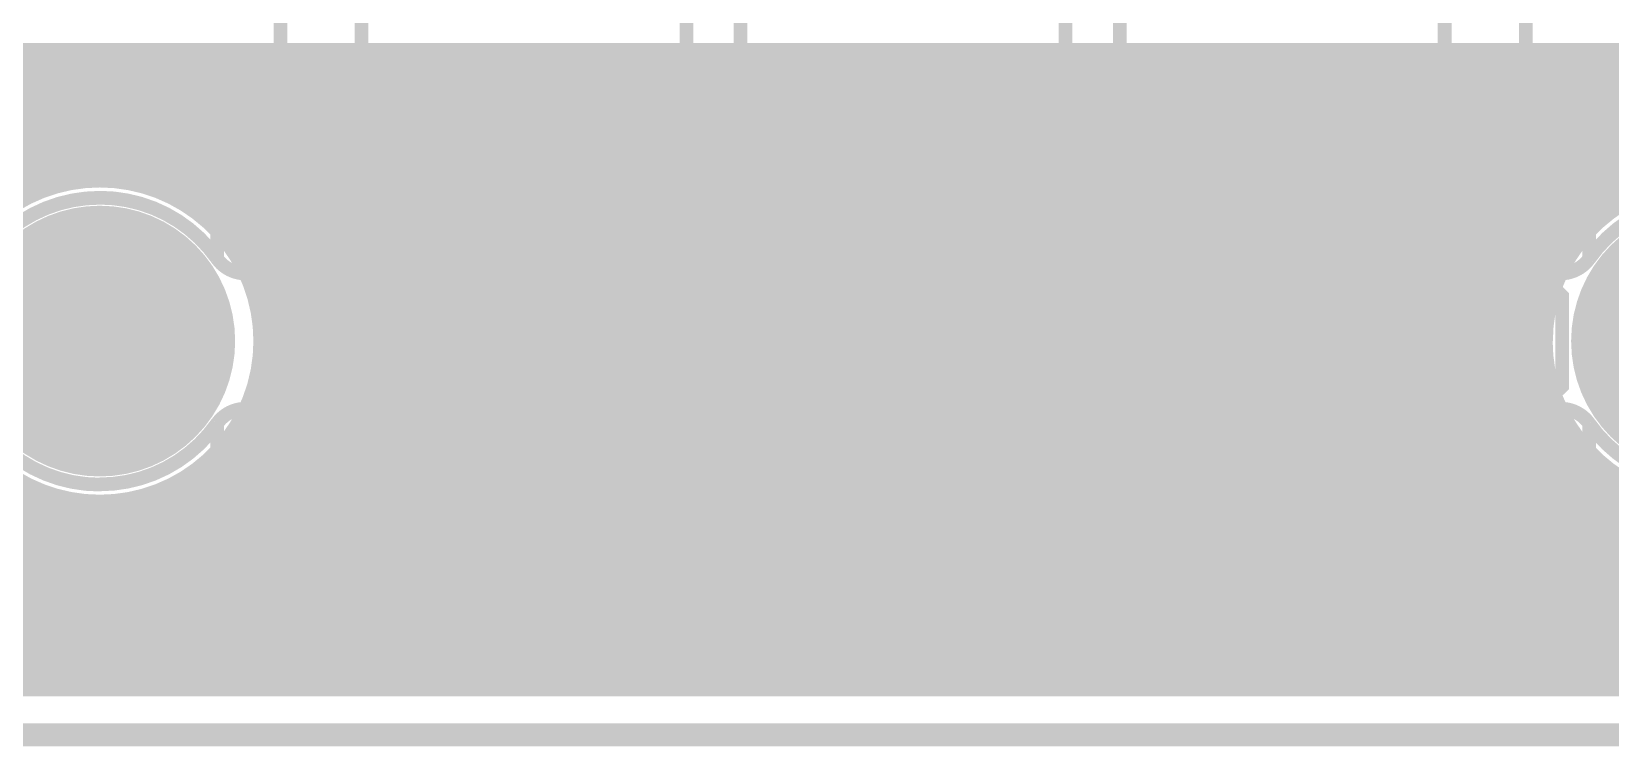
# Model space of a CAD drawing. Extents: x -5 to 208, y -5 to 206.
# Drawn here: x 33.52 to 51.02, y -5.13 to 2.79 of the extents above; entities that cross this region are included whole.
import ezdxf

# ---------------------------------------------------------------- set-up
doc = ezdxf.new("R2010")
doc.units = 0
doc.header["$MEASUREMENT"] = 0
doc.layers.get('0').update_dxf_attribs({"linetype": 'CONTINUOUS'})
for name, color, linetype in [('22-301-0_BOT', 7, 'CONTINUOUS'), ('22-301-0_DRD', 7, 'CONTINUOUS'), ('22-301-0_IN1', 1, 'CONTINUOUS'), ('22-301-0_IN2', 4, 'CONTINUOUS'), ('22-301-0_SMB', 3, 'CONTINUOUS'), ('22-301-0_SMT', 5, 'CONTINUOUS'), ('22-301-0_SST', 10, 'CONTINUOUS'), ('22-301-0_TOP', 14, 'CONTINUOUS'), ('THRUHOLE_NPT', 12, 'CONTINUOUS'), ('THRUHOLE_TAP', 11, 'CONTINUOUS')]:
    doc.layers.add(name, color=color, linetype=linetype)

# ---------------------------------------------------------------- blocks, each defined once
blk = doc.blocks.new('ROUND_26')
at = {"const_width": 1.49987}
blk.add_lwpolyline([(-0.749934, 0, 1), (0.749934, 0, 1)], format="xyb", close=True, dxfattribs=at)
blk = doc.blocks.new('ROUND_27')
at = {"const_width": 1.24968}
blk.add_lwpolyline([(-0.62484, 0, 1), (0.62484, 0, 1)], format="xyb", close=True, dxfattribs=at)
blk = doc.blocks.new('ROUND_11')
at = {"const_width": 0.65024}
blk.add_lwpolyline([(-0.32512, 0, 1), (0.32512, 0, 1)], format="xyb", close=True, dxfattribs=at)
blk = doc.blocks.new('ROUND_79')
at = {"const_width": 0.40005}
blk.add_lwpolyline([(-0.200024, 0, 1), (0.200024, 0, 1)], format="xyb", close=True, dxfattribs=at)
blk = doc.blocks.new('ROUND_81')
at = {"const_width": 0.69977}
blk.add_lwpolyline([(-0.349884, 0, 1), (0.349884, 0, 1)], format="xyb", close=True, dxfattribs=at)

msp = doc.modelspace()

# ---------------------------------------------------------------- linework, layer by layer
at = {"layer": '22-301-0_BOT', "const_width": 0.254}
for points in [[(63.881, 2.54), (29.13888, 2.54)], [(33.5534, 2.54), (33.5534, 1.04394)], [(33.782, 2.54), (33.782, 1.12522)], [(34.0106, 2.54), (34.0106, 1.17348)], [(34.2392, 2.54), (34.2392, 1.1938)], [(34.4678, 2.54), (34.4678, 1.18364)], [(34.6964, 2.54), (34.6964, 1.14554)], [(34.925, 2.54), (34.925, 1.07696)], [(35.1536, 2.54), (35.1536, 0.97282)], [(35.3822, 2.54), (35.3822, 0.8255)], [(35.6108, 2.54), (35.6108, 0.61976)], [(35.8394, 2.54), (35.8394, 0.32258)], [(36.068, 2.54), (36.068, -0.24638)], [(36.2966, 2.54), (36.2966, -4.445)], [(36.5252, 2.54), (36.5252, -4.445)], [(36.7538, 2.54), (36.7538, -4.445)], [(36.9824, 2.54), (36.9824, -4.445)], [(37.211, 2.54), (37.211, -4.445)], [(37.4396, 2.54), (37.4396, -4.445)], [(37.6682, 2.54), (37.6682, -4.445)], [(37.8968, 2.54), (37.8968, -4.445)], [(38.1254, 2.54), (38.1254, -4.445)], [(38.354, 2.54), (38.354, -4.445)], [(38.5826, 2.54), (38.5826, -4.445)], [(38.8112, 2.54), (38.8112, -4.445)], [(39.0398, 2.54), (39.0398, -4.445)], [(39.2684, 2.54), (39.2684, -4.445)], [(39.497, 2.54), (39.497, -4.445)], [(39.7256, 2.54), (39.7256, -4.445)], [(39.9542, 2.54), (39.9542, -4.445)], [(40.1828, 2.54), (40.1828, -4.445)], [(40.4114, 2.54), (40.4114, -4.445)], [(40.64, 2.54), (40.64, -4.445)], [(40.8686, 2.54), (40.8686, -4.445)], [(41.0972, 2.54), (41.0972, -4.445)], [(41.3258, 2.54), (41.3258, -4.445)], [(41.5544, 2.54), (41.5544, -4.445)], [(41.783, 2.54), (41.783, -4.445)], [(42.0116, 2.54), (42.0116, -4.445)], [(42.2402, 2.54), (42.2402, -4.445)], [(42.4688, 2.54), (42.4688, -4.445)], [(42.6974, 2.54), (42.6974, -4.445)], [(42.926, 2.54), (42.926, -4.445)], [(43.1546, 2.54), (43.1546, -4.445)], [(43.3832, 2.54), (43.3832, -4.445)], [(43.6118, 2.54), (43.6118, -4.445)], [(43.8404, 2.54), (43.8404, -4.445)], [(44.069, 2.54), (44.069, -4.445)], [(44.2976, 2.54), (44.2976, -4.445)], [(44.5262, 2.54), (44.5262, -4.445)], [(44.7548, 2.54), (44.7548, -4.445)], [(44.9834, 2.54), (44.9834, -4.445)], [(45.212, 2.54), (45.212, -4.445)], [(45.4406, 2.54), (45.4406, -4.445)], [(45.6692, 2.54), (45.6692, -4.445)], [(45.8978, 2.54), (45.8978, -4.445)], [(46.1264, 2.54), (46.1264, -4.445)], [(46.355, 2.54), (46.355, -4.445)], [(46.5836, 2.54), (46.5836, -4.445)], [(46.8122, 2.54), (46.8122, -4.445)], [(47.0408, 2.54), (47.0408, -4.445)], [(47.2694, 2.54), (47.2694, -4.445)], [(47.498, 2.54), (47.498, -4.445)], [(47.7266, 2.54), (47.7266, -4.445)], [(47.9552, 2.54), (47.9552, -4.445)], [(48.1838, 2.54), (48.1838, -4.445)], [(48.4124, 2.54), (48.4124, -4.445)], [(48.641, 2.54), (48.641, -4.445)], [(48.8696, 2.54), (48.8696, -4.445)], [(49.0982, 2.54), (49.0982, -4.445)], [(49.3268, 2.54), (49.3268, -4.445)], [(49.5554, 2.54), (49.5554, -4.445)], [(49.784, 2.54), (49.784, -4.445)], [(50.0126, 2.54), (50.0126, -4.445)], [(50.2412, 2.54), (50.2412, -4.445)], [(50.4698, 2.54), (50.4698, 0.23368)], [(50.6984, 2.54), (50.6984, 0.56388)], [(50.927, 2.54), (50.927, 0.78486)], [(63.881, 2.413), (29.20492, 2.413)], [(63.881, 2.1844), (29.25318, 2.1844)], [(63.881, 1.9558), (29.2227, 1.9558)], [(86.868, 1.778), (86.868, -4.445), (5.207, -4.445)], [(63.881, 1.7272), (29.10078, 1.7272)], [(63.881, 1.4986), (28.73502, 1.4986)], [(63.881, 1.27), (5.207, 1.27)], [(33.54578, 1.0414), (5.207, 1.0414)], [(51.3461, 1.0414), (35.01136, 1.0414)], [(50.96002, 0.8128), (35.39744, 0.8128)], [(50.71364, 0.5842), (35.64382, 0.5842)], [(50.54092, 0.3556), (35.81654, 0.3556)], [(50.41646, 0.127), (35.94354, 0.127)], [(50.32756, -0.1016), (36.0299, -0.1016)], [(50.27422, -0.3302), (36.08324, -0.3302)], [(50.25136, -0.5588), (36.10864, -0.5588)], [(50.25644, -0.7874), (36.10356, -0.7874)], [(50.28946, -1.016), (36.068, -1.016)], [(36.068, -1.02108), (36.068, -4.445)], [(50.35296, -1.2446), (36.0045, -1.2446)], [(50.45202, -1.4732), (35.90544, -1.4732)], [(50.4698, -1.50368), (50.4698, -4.445)], [(35.8394, -1.59258), (35.8394, -4.445)], [(50.59172, -1.7018), (35.76574, -1.7018)], [(50.6984, -1.83388), (50.6984, -4.445)], [(50.7873, -1.9304), (35.5727, -1.9304)], [(35.6108, -1.88976), (35.6108, -4.445)], [(51.0667, -2.159), (35.29076, -2.159)], [(35.3822, -2.0955), (35.3822, -4.445)], [(50.927, -2.05486), (50.927, -4.445)], [(33.75406, -2.3876), (15.26794, -2.3876)], [(33.5534, -2.31394), (33.5534, -4.445)], [(33.782, -2.39522), (33.782, -4.445)], [(51.55438, -2.3876), (34.80562, -2.3876)], [(34.925, -2.34696), (34.925, -4.445)], [(35.1536, -2.24282), (35.1536, -4.445)], [(34.0106, -2.44348), (34.0106, -4.445)], [(34.2392, -2.4638), (34.2392, -4.445)], [(34.4678, -2.45364), (34.4678, -4.445)], [(34.6964, -2.41554), (34.6964, -4.445)], [(63.881, -2.6162), (15.36192, -2.6162)], [(63.881, -2.8448), (15.4051, -2.8448)], [(86.868, -3.0734), (15.40002, -3.0734)], [(86.868, -3.302), (15.34668, -3.302)], [(86.868, -3.5306), (15.24, -3.5306)], [(86.868, -3.7592), (15.05204, -3.7592)], [(86.868, -3.9878), (14.68628, -3.9878)], [(86.868, -4.2164), (5.207, -4.2164)]]:
    msp.add_lwpolyline(points, dxfattribs=at)
for points in [[(34.27984, 1.1938, 0.4142136), (32.45104, -0.635)], [(36.10864, -0.635, 0.4142136), (34.27984, 1.1938)], [(52.08016, 1.1938, 0.4142136), (50.25136, -0.635)], [(32.45104, -0.635, 0.4142136), (34.27984, -2.4638)], [(34.27984, -2.4638, 0.4142136), (36.10864, -0.635)], [(50.24882, -0.635, 0.4142136), (52.08016, -2.46634)]]:
    msp.add_lwpolyline(points, format="xyb", dxfattribs=at)
at = {"layer": '22-301-0_DRD', "const_width": 0.254}
for points in [[(38.1, 1.905), (38.1, 0.635)], [(40.64, 1.905), (40.64, 0.635)], [(43.18, 1.905), (43.18, 0.635)], [(45.72, 1.905), (45.72, 0.635)], [(48.26, 1.905), (48.26, 0.635)], [(38.735, 1.27), (37.465, 1.27)], [(41.275, 1.27), (40.005, 1.27)], [(43.815, 1.27), (42.545, 1.27)], [(46.355, 1.27), (45.085, 1.27)], [(48.895, 1.27), (47.625, 1.27)], [(33.64484, 0), (33.64484, -0.635)], [(34.27984, 0), (33.64484, 0)], [(34.27984, -1.27), (34.27984, 0)], [(39.61638, -0.45974), (38.34638, -1.72974)], [(39.61638, -1.72974), (38.34638, -0.45974)], [(43.815, -0.45974), (42.545, -1.72974)], [(43.815, -1.72974), (42.545, -0.45974)], [(48.01362, -0.45974), (46.74362, -1.72974)], [(48.01362, -1.72974), (46.74362, -0.45974)], [(33.64484, -0.635), (34.91484, -0.635)], [(34.91484, -0.635), (34.91484, -1.27)], [(34.91484, -1.27), (34.27984, -1.27)], [(35.56, -3.175), (35.56, -4.445)], [(38.1, -3.175), (38.1, -4.445)], [(40.64, -3.175), (40.64, -4.445)], [(43.18, -3.175), (43.18, -4.445)], [(45.72, -3.175), (45.72, -4.445)], [(48.26, -3.175), (48.26, -4.445)], [(50.8, -3.175), (50.8, -4.445)], [(33.655, -3.81), (32.385, -3.81)], [(36.195, -3.81), (34.925, -3.81)], [(38.735, -3.81), (37.465, -3.81)], [(41.275, -3.81), (40.005, -3.81)], [(43.815, -3.81), (42.545, -3.81)], [(46.355, -3.81), (45.085, -3.81)], [(48.895, -3.81), (47.625, -3.81)], [(51.435, -3.81), (50.165, -3.81)], [(-2.99974, -4.99872), (94.99854, -4.99872)]]:
    msp.add_lwpolyline(points, dxfattribs=at)
at = {"layer": '22-301-0_IN1', "const_width": 0.254}
for points in [[(63.881, 2.413), (63.881, -4.445), (10.033, -4.445)], [(63.881, 2.413), (29.20492, 2.413)], [(33.5788, 2.413), (33.5788, 1.0541)], [(33.8074, 2.413), (33.8074, 1.13284)], [(34.036, 2.413), (34.036, 1.17856)], [(34.2646, 2.413), (34.2646, 1.1938)], [(34.4932, 2.413), (34.4932, 1.1811)], [(34.7218, 2.413), (34.7218, 1.14046)], [(34.9504, 2.413), (34.9504, 1.0668)], [(35.179, 2.413), (35.179, 0.95758)], [(35.4076, 2.413), (35.4076, 0.80518)], [(35.6362, 2.413), (35.6362, 0.59182)], [(35.8648, 2.413), (35.8648, 0.2794)], [(36.0934, 2.413), (36.0934, -0.3937)], [(36.322, 2.413), (36.322, -4.445)], [(36.5506, 2.413), (36.5506, -4.445)], [(36.7792, 2.413), (36.7792, -4.445)], [(37.0078, 2.413), (37.0078, -4.445)], [(37.2364, 2.413), (37.2364, -4.445)], [(37.465, 2.413), (37.465, -4.445)], [(37.6936, 2.413), (37.6936, -4.445)], [(37.9222, 2.413), (37.9222, -4.445)], [(38.1508, 2.413), (38.1508, -4.445)], [(38.3794, 2.413), (38.3794, -4.445)], [(38.608, 2.413), (38.608, -4.445)], [(38.8366, 2.413), (38.8366, -4.445)], [(39.0652, 2.413), (39.0652, -4.445)], [(39.2938, 2.413), (39.2938, -4.445)], [(39.5224, 2.413), (39.5224, -4.445)], [(39.751, 2.413), (39.751, -4.445)], [(39.9796, 2.413), (39.9796, -4.445)], [(40.2082, 2.413), (40.2082, -4.445)], [(40.4368, 2.413), (40.4368, -4.445)], [(40.6654, 2.413), (40.6654, -4.445)], [(40.894, 2.413), (40.894, -4.445)], [(41.1226, 2.413), (41.1226, -4.445)], [(41.3512, 2.413), (41.3512, -4.445)], [(41.5798, 2.413), (41.5798, -4.445)], [(41.8084, 2.413), (41.8084, -4.445)], [(42.037, 2.413), (42.037, -4.445)], [(42.2656, 2.413), (42.2656, -4.445)], [(42.4942, 2.413), (42.4942, -4.445)], [(42.7228, 2.413), (42.7228, -4.445)], [(42.9514, 2.413), (42.9514, -4.445)], [(43.18, 2.413), (43.18, -4.445)], [(43.4086, 2.413), (43.4086, -4.445)], [(43.6372, 2.413), (43.6372, -4.445)], [(43.8658, 2.413), (43.8658, -4.445)], [(44.0944, 2.413), (44.0944, -4.445)], [(44.323, 2.413), (44.323, -4.445)], [(44.5516, 2.413), (44.5516, -4.445)], [(44.7802, 2.413), (44.7802, -4.445)], [(45.0088, 2.413), (45.0088, -4.445)], [(45.2374, 2.413), (45.2374, -4.445)], [(45.466, 2.413), (45.466, -4.445)], [(45.6946, 2.413), (45.6946, -4.445)], [(45.9232, 2.413), (45.9232, -4.445)], [(46.1518, 2.413), (46.1518, -4.445)], [(46.3804, 2.413), (46.3804, -4.445)], [(46.609, 2.413), (46.609, -4.445)], [(46.8376, 2.413), (46.8376, -4.445)], [(47.0662, 2.413), (47.0662, -4.445)], [(47.2948, 2.413), (47.2948, -4.445)], [(47.5234, 2.413), (47.5234, -4.445)], [(47.752, 2.413), (47.752, -4.445)], [(47.9806, 2.413), (47.9806, -4.445)], [(48.2092, 2.413), (48.2092, -4.445)], [(48.4378, 2.413), (48.4378, -4.445)], [(48.6664, 2.413), (48.6664, -4.445)], [(48.895, 2.413), (48.895, -4.445)], [(49.1236, 2.413), (49.1236, -4.445)], [(49.3522, 2.413), (49.3522, -4.445)], [(49.5808, 2.413), (49.5808, -4.445)], [(49.8094, 2.413), (49.8094, -4.445)], [(50.038, 2.413), (50.038, -4.445)], [(50.2666, 2.413), (50.2666, -0.38608)], [(50.4952, 2.413), (50.4952, 0.2794)], [(50.7238, 2.413), (50.7238, 0.59436)], [(50.9524, 2.413), (50.9524, 0.80518)], [(63.881, 2.1844), (29.25318, 2.1844)], [(63.881, 1.9558), (29.2227, 1.9558)], [(63.881, 1.7272), (29.10078, 1.7272)], [(63.881, 1.4986), (28.73502, 1.4986)], [(63.881, 1.27), (10.033, 1.27)], [(33.54578, 1.0414), (10.033, 1.0414)], [(51.3461, 1.0414), (35.01136, 1.0414)], [(50.96002, 0.8128), (35.39744, 0.8128)], [(50.71364, 0.5842), (35.64382, 0.5842)], [(50.54092, 0.3556), (35.81654, 0.3556)], [(50.41646, 0.127), (35.94354, 0.127)], [(50.32756, -0.1016), (36.0299, -0.1016)], [(50.27422, -0.3302), (36.08324, -0.3302)], [(50.25136, -0.5588), (36.10864, -0.5588)], [(50.25644, -0.7874), (36.10356, -0.7874)], [(36.0934, -0.8763), (36.0934, -4.445)], [(50.2666, -0.88392), (50.2666, -4.445)], [(50.28946, -1.016), (36.068, -1.016)], [(50.35296, -1.2446), (36.0045, -1.2446)], [(50.45202, -1.4732), (35.90544, -1.4732)], [(35.8648, -1.5494), (35.8648, -4.445)], [(50.4952, -1.5494), (50.4952, -4.445)], [(35.6362, -1.86182), (35.6362, -4.445)], [(50.59172, -1.7018), (35.76574, -1.7018)], [(50.7238, -1.86436), (50.7238, -4.445)], [(50.7873, -1.9304), (35.5727, -1.9304)], [(51.0667, -2.159), (35.29076, -2.159)], [(35.4076, -2.07518), (35.4076, -4.445)], [(50.9524, -2.07518), (50.9524, -4.445)], [(33.75406, -2.3876), (15.26794, -2.3876)], [(33.5788, -2.3241), (33.5788, -4.445)], [(51.55438, -2.3876), (34.80562, -2.3876)], [(34.9504, -2.3368), (34.9504, -4.445)], [(35.179, -2.22758), (35.179, -4.445)], [(33.8074, -2.40284), (33.8074, -4.445)], [(34.036, -2.44856), (34.036, -4.445)], [(34.2646, -2.4638), (34.2646, -4.445)], [(34.4932, -2.4511), (34.4932, -4.445)], [(34.7218, -2.41046), (34.7218, -4.445)], [(63.881, -2.6162), (15.36192, -2.6162)], [(63.881, -2.8448), (15.4051, -2.8448)], [(63.881, -3.0734), (15.40002, -3.0734)], [(63.881, -3.302), (15.34668, -3.302)], [(63.881, -3.5306), (15.24, -3.5306)], [(63.881, -3.7592), (15.05204, -3.7592)], [(63.881, -3.9878), (14.68628, -3.9878)], [(63.881, -4.2164), (10.033, -4.2164)]]:
    msp.add_lwpolyline(points, dxfattribs=at)
for points in [[(34.27984, 1.1938, 0.4142136), (32.45104, -0.635)], [(36.10864, -0.635, 0.4142136), (34.27984, 1.1938)], [(52.08016, 1.1938, 0.4142136), (50.25136, -0.635)], [(32.45104, -0.635, 0.4142136), (34.27984, -2.4638)], [(34.27984, -2.4638, 0.4142136), (36.10864, -0.635)], [(50.24882, -0.635, 0.4142136), (52.08016, -2.46634)]]:
    msp.add_lwpolyline(points, format="xyb", dxfattribs=at)
at = {"layer": '22-301-0_IN2', "const_width": 0.254}
for points in [[(63.881, 1.651), (29.02712, 1.651)], [(33.4772, 1.651), (33.4772, 1.00838)], [(33.7058, 1.651), (33.7058, 1.10236)], [(33.9344, 1.651), (33.9344, 1.16078)], [(34.163, 1.651), (34.163, 1.19126)], [(34.3916, 1.651), (34.3916, 1.19126)], [(34.6202, 1.651), (34.6202, 1.16332)], [(34.8488, 1.651), (34.8488, 1.10236)], [(35.0774, 1.651), (35.0774, 1.01092)], [(35.306, 1.651), (35.306, 0.87884)], [(35.5346, 1.651), (35.5346, 0.69596)], [(35.7632, 1.651), (35.7632, 0.43688)], [(35.9918, 1.651), (35.9918, 0.01016)], [(36.2204, 1.651), (36.2204, -4.445)], [(36.449, 1.651), (36.449, -4.445)], [(36.6776, 1.651), (36.6776, -4.445)], [(36.9062, 1.651), (36.9062, -4.445)], [(37.1348, 1.651), (37.1348, -4.445)], [(37.3634, 1.651), (37.3634, -4.445)], [(37.592, 1.651), (37.592, -4.445)], [(37.8206, 1.651), (37.8206, -4.445)], [(38.0492, 1.651), (38.0492, -4.445)], [(38.2778, 1.651), (38.2778, -4.445)], [(38.5064, 1.651), (38.5064, -4.445)], [(38.735, 1.651), (38.735, -4.445)], [(38.9636, 1.651), (38.9636, -4.445)], [(39.1922, 1.651), (39.1922, -4.445)], [(39.4208, 1.651), (39.4208, -4.445)], [(39.6494, 1.651), (39.6494, -4.445)], [(39.878, 1.651), (39.878, -4.445)], [(40.1066, 1.651), (40.1066, -4.445)], [(40.3352, 1.651), (40.3352, -4.445)], [(40.5638, 1.651), (40.5638, -4.445)], [(40.7924, 1.651), (40.7924, -4.445)], [(41.021, 1.651), (41.021, -4.445)], [(41.2496, 1.651), (41.2496, -4.445)], [(41.4782, 1.651), (41.4782, -4.445)], [(41.7068, 1.651), (41.7068, -4.445)], [(41.9354, 1.651), (41.9354, -4.445)], [(42.164, 1.651), (42.164, -4.445)], [(42.3926, 1.651), (42.3926, -4.445)], [(42.6212, 1.651), (42.6212, -4.445)], [(42.8498, 1.651), (42.8498, -4.445)], [(43.0784, 1.651), (43.0784, -4.445)], [(43.307, 1.651), (43.307, -4.445)], [(43.5356, 1.651), (43.5356, -4.445)], [(43.7642, 1.651), (43.7642, -4.445)], [(43.9928, 1.651), (43.9928, -4.445)], [(44.2214, 1.651), (44.2214, -4.445)], [(44.45, 1.651), (44.45, -4.445)], [(44.6786, 1.651), (44.6786, -4.445)], [(44.9072, 1.651), (44.9072, -4.445)], [(45.1358, 1.651), (45.1358, -4.445)], [(45.3644, 1.651), (45.3644, -4.445)], [(45.593, 1.651), (45.593, -4.445)], [(45.8216, 1.651), (45.8216, -4.445)], [(46.0502, 1.651), (46.0502, -4.445)], [(46.2788, 1.651), (46.2788, -4.445)], [(46.5074, 1.651), (46.5074, -4.445)], [(46.736, 1.651), (46.736, -4.445)], [(46.9646, 1.651), (46.9646, -4.445)], [(47.1932, 1.651), (47.1932, -4.445)], [(47.4218, 1.651), (47.4218, -4.445)], [(47.6504, 1.651), (47.6504, -4.445)], [(47.879, 1.651), (47.879, -4.445)], [(48.1076, 1.651), (48.1076, -4.445)], [(48.3362, 1.651), (48.3362, -4.445)], [(48.5648, 1.651), (48.5648, -4.445)], [(48.7934, 1.651), (48.7934, -4.445)], [(49.022, 1.651), (49.022, -4.445)], [(49.2506, 1.651), (49.2506, -4.445)], [(49.4792, 1.651), (49.4792, -4.445)], [(49.7078, 1.651), (49.7078, -4.445)], [(49.9364, 1.651), (49.9364, -4.445)], [(50.165, 1.651), (50.165, -4.445)], [(50.3936, 1.651), (50.3936, 0.0762)], [(50.6222, 1.651), (50.6222, 0.4699)], [(50.8508, 1.651), (50.8508, 0.72136)], [(51.0794, 1.651), (51.0794, 0.89662)], [(63.881, 1.4986), (28.73502, 1.4986)], [(63.881, 1.27), (10.16, 1.27)], [(33.54578, 1.0414), (10.16, 1.0414)], [(51.3461, 1.0414), (35.01136, 1.0414)], [(50.96002, 0.8128), (35.39744, 0.8128)], [(50.71364, 0.5842), (35.64382, 0.5842)], [(50.54092, 0.3556), (35.81654, 0.3556)], [(50.41646, 0.127), (35.94354, 0.127)], [(50.32756, -0.1016), (36.0299, -0.1016)], [(50.27422, -0.3302), (36.08324, -0.3302)], [(50.25136, -0.5588), (36.10864, -0.5588)], [(50.25644, -0.7874), (36.10356, -0.7874)], [(50.28946, -1.016), (36.068, -1.016)], [(35.9918, -1.28016), (35.9918, -4.445)], [(50.35296, -1.2446), (36.0045, -1.2446)], [(50.3936, -1.3462), (50.3936, -4.445)], [(50.45202, -1.4732), (35.90544, -1.4732)], [(35.7632, -1.70688), (35.7632, -4.445)], [(50.59172, -1.7018), (35.76574, -1.7018)], [(50.6222, -1.7399), (50.6222, -4.445)], [(35.5346, -1.96596), (35.5346, -4.445)], [(50.7873, -1.9304), (35.5727, -1.9304)], [(50.8508, -1.99136), (50.8508, -4.445)], [(51.0667, -2.159), (35.29076, -2.159)], [(35.306, -2.14884), (35.306, -4.445)], [(51.0794, -2.16662), (51.0794, -4.445)], [(33.75406, -2.3876), (15.26794, -2.3876)], [(33.4772, -2.27838), (33.4772, -4.445)], [(33.7058, -2.37236), (33.7058, -4.445)], [(51.55438, -2.3876), (34.80562, -2.3876)], [(34.8488, -2.37236), (34.8488, -4.445)], [(35.0774, -2.28092), (35.0774, -4.445)], [(33.9344, -2.43078), (33.9344, -4.445)], [(34.163, -2.46126), (34.163, -4.445)], [(34.3916, -2.46126), (34.3916, -4.445)], [(34.6202, -2.43332), (34.6202, -4.445)], [(63.881, -2.6162), (15.36192, -2.6162)], [(63.881, -2.8448), (15.4051, -2.8448)], [(63.881, -3.0734), (15.40002, -3.0734)], [(63.881, -3.302), (15.34668, -3.302)], [(63.881, -3.5306), (15.24, -3.5306)], [(63.881, -3.7592), (15.05204, -3.7592)], [(63.881, -3.9878), (14.68628, -3.9878)], [(63.881, -4.2164), (10.16, -4.2164)], [(63.881, -4.445), (10.16, -4.445)]]:
    msp.add_lwpolyline(points, dxfattribs=at)
for points in [[(34.27984, 1.1938, 0.4142136), (32.45104, -0.635)], [(36.10864, -0.635, 0.4142136), (34.27984, 1.1938)], [(52.08016, 1.1938, 0.4142136), (50.25136, -0.635)], [(32.45104, -0.635, 0.4142136), (34.27984, -2.4638)], [(34.27984, -2.4638, 0.4142136), (36.10864, -0.635)], [(50.24882, -0.635, 0.4142136), (52.08016, -2.46634)]]:
    msp.add_lwpolyline(points, format="xyb", dxfattribs=at)
at = {"layer": '22-301-0_SST', "const_width": 0.1524}
for points in [[(50.07864, -1.77038), (50.07864, -1.53416), (50.47996, -1.13538), (50.47996, -0.13462), (50.07864, 0.26416), (50.07864, 0.50038), (50.07864, 6.6548), (36.28136, 6.6548), (36.28136, 4.85394)], [(37.18052, 5.7531), (37.18052, 2.15392), (40.7797, 2.15392), (40.7797, 5.7531), (37.18052, 5.7531)], [(42.28084, 5.7531), (41.37914, 4.85394), (41.37914, 2.15392), (44.97832, 2.15392), (44.97832, 4.85394), (44.07916, 5.7531), (42.28084, 5.7531)], [(45.5803, 4.85394), (45.5803, 2.15392), (49.17948, 2.15392), (49.17948, 4.85394), (48.28032, 5.7531), (46.47946, 5.7531), (45.5803, 4.85394)], [(36.28136, 4.05384), (36.28136, 0.50038)], [(38.07968, 1.55448), (37.18052, 0.65532), (37.18052, -2.0447), (40.7797, -2.0447), (40.7797, 0.65532), (39.88054, 1.55448), (38.07968, 1.55448)], [(41.37914, 1.55448), (41.37914, -2.0447), (44.97832, -2.0447), (44.97832, 1.55448), (41.37914, 1.55448)], [(49.17948, -2.0447), (49.17948, 1.55448), (45.5803, 1.55448), (45.5803, -2.0447), (49.17948, -2.0447)], [(35.58032, 0.27686), (35.58032, 0.73406)], [(50.77968, 0.73406), (50.77968, 0.27686)], [(41.48074, -2.94386), (44.87926, -2.94386), (44.87926, -4.3434), (41.48074, -4.3434), (41.48074, -2.94386), (36.28136, -2.94386), (36.28136, -1.76784), (36.28136, 0.50038)], [(39.55034, -0.99314), (39.55034, -1.39446), (38.40988, -1.39446), (38.40988, -0.99314), (39.55034, -0.99314), (39.55034, 0.14478), (38.40988, 0.14478), (38.40988, -0.99314)], [(43.74896, -0.99314), (43.74896, -1.39446), (42.61104, -1.39446), (42.61104, -0.99314), (43.74896, -0.99314), (43.74896, 0.14478), (42.61104, 0.14478), (42.61104, -0.99314)], [(47.95012, -0.99314), (47.95012, -1.39446), (46.80966, -1.39446), (46.80966, -0.99314), (47.95012, -0.99314), (47.95012, 0.14478), (46.80966, 0.14478), (46.80966, -0.99314)], [(35.58032, -1.54686), (35.58032, -2.00406)], [(50.77968, -1.54686), (50.77968, -2.00406)], [(50.07864, -1.77038), (50.07864, -2.94386), (44.87926, -2.94386)], [(44.81068, -2.93624), (41.53154, -2.93624), (41.53154, -4.2926)], [(41.63314, -2.93624), (41.63314, -4.2926)], [(41.7703, -2.93624), (41.7703, -4.2926)], [(41.90746, -2.93624), (41.90746, -4.2926)], [(42.04462, -2.93624), (42.04462, -4.2926)], [(42.18178, -2.93624), (42.18178, -4.2926)], [(42.31894, -2.93624), (42.31894, -4.2926)], [(42.4561, -2.93624), (42.4561, -4.2926)], [(42.59326, -2.93624), (42.59326, -4.2926)], [(42.73042, -2.93624), (42.73042, -4.2926)], [(42.86758, -2.93624), (42.86758, -4.2926)], [(43.00474, -2.93624), (43.00474, -4.2926)], [(43.1419, -2.93624), (43.1419, -4.2926)], [(43.27906, -2.93624), (43.27906, -4.2926)], [(43.41622, -2.93624), (43.41622, -4.2926)], [(43.55338, -2.93624), (43.55338, -4.2926)], [(43.69054, -2.93624), (43.69054, -4.2926)], [(43.8277, -2.93624), (43.8277, -4.2926)], [(43.96486, -2.93624), (43.96486, -4.2926)], [(44.10202, -2.93624), (44.10202, -4.2926)], [(44.23918, -2.93624), (44.23918, -4.2926)], [(44.37634, -2.93624), (44.37634, -4.2926)], [(44.5135, -2.93624), (44.5135, -4.2926)], [(44.65066, -2.93624), (44.65066, -4.2926)], [(44.78782, -2.93624), (44.78782, -4.2926)], [(44.81068, -2.93624), (44.81068, -4.2926)], [(44.81068, -3.09372), (41.53154, -3.09372)], [(44.81068, -3.23088), (41.53154, -3.23088)], [(44.81068, -3.36804), (41.53154, -3.36804)], [(44.81068, -3.5052), (41.53154, -3.5052)], [(44.81068, -3.64236), (41.53154, -3.64236)], [(44.81068, -3.77952), (41.53154, -3.77952)], [(44.81068, -3.91668), (41.53154, -3.91668)], [(44.81068, -4.05384), (41.53154, -4.05384)], [(44.81068, -4.191), (41.53154, -4.191)], [(44.81068, -4.2926), (41.53154, -4.2926)]]:
    msp.add_lwpolyline(points, dxfattribs=at)
for points in [[(34.27984, 1.25222, 0.2095617), (32.89194, 0.6438)], [(35.58032, 0.73406, 0.1922457), (34.27984, 1.25327)], [(52.08016, 1.25222, 0.1922459), (50.7804, 0.7333)], [(34.27984, 0.9525, 0.2723337), (32.89046, 0.13716)], [(35.58032, 0.27686, 0.2445271), (34.27984, 0.95331)], [(52.08016, 0.9525, 0.2445274), (50.78034, 0.27639)], [(35.89528, 0.1143, 0.4142136), (36.28136, 0.50038)], [(50.07864, 0.50038, 0.4142136), (50.46472, 0.1143)], [(35.58032, 0.27686, 0.2430229), (35.89528, 0.11417)], [(50.46472, 0.1143, 0.2430225), (50.77957, 0.27694)], [(32.89046, -1.40716, 0.2723337), (34.27984, -2.22504)], [(35.89528, -1.3843, 0.2430233), (35.58043, -1.54694)], [(36.28136, -1.77038, 0.4142136), (35.89528, -1.3843)], [(50.46472, -1.3843, 0.4142136), (50.07864, -1.77038)], [(50.77968, -1.54686, 0.2430229), (50.46472, -1.38417)], [(34.27984, -2.2225, 0.2445272), (35.57965, -1.54639)], [(50.77968, -1.54686, 0.2445271), (52.08016, -2.22331)], [(32.89046, -1.91516, 0.2095615), (34.27984, -2.52423)], [(34.27984, -2.52222, 0.1922457), (35.57959, -2.0033)], [(50.77968, -2.00406, 0.1922457), (52.08016, -2.52327)]]:
    msp.add_lwpolyline(points, format="xyb", dxfattribs=at)
at = {"layer": '22-301-0_TOP', "const_width": 0.254}
for points in [[(96.52, 10.541), (96.52, -2.921), (94.996, -4.445), (10.16, -4.445)], [(81.661, 2.54), (29.13888, 2.54)], [(33.4264, 2.54), (33.4264, 0.98298)], [(33.655, 2.54), (33.655, 1.08458)], [(33.8836, 2.54), (33.8836, 1.15062)], [(34.1122, 2.54), (34.1122, 1.18618)], [(34.3408, 2.54), (34.3408, 1.1938)], [(34.5694, 2.54), (34.5694, 1.17094)], [(34.798, 2.54), (34.798, 1.12014)], [(35.0266, 2.54), (35.0266, 1.03378)], [(35.2552, 2.54), (35.2552, 0.91186)], [(35.4838, 2.54), (35.4838, 0.74168)], [(35.7124, 2.54), (35.7124, 0.50292)], [(35.941, 2.54), (35.941, 0.13208)], [(36.1696, 2.54), (36.1696, -4.445)], [(36.3982, 2.54), (36.3982, -4.445)], [(36.6268, 2.54), (36.6268, -4.445)], [(36.8554, 2.54), (36.8554, -4.445)], [(37.084, 2.54), (37.084, -4.445)], [(37.3126, 2.54), (37.3126, -4.445)], [(37.5412, 2.54), (37.5412, -4.445)], [(37.7698, 2.54), (37.7698, -4.445)], [(37.9984, 2.54), (37.9984, -4.445)], [(38.227, 2.54), (38.227, -4.445)], [(38.4556, 2.54), (38.4556, -4.445)], [(38.6842, 2.54), (38.6842, -4.445)], [(38.9128, 2.54), (38.9128, -4.445)], [(39.1414, 2.54), (39.1414, -4.445)], [(39.37, 2.54), (39.37, -4.445)], [(39.5986, 2.54), (39.5986, -4.445)], [(39.8272, 2.54), (39.8272, -4.445)], [(40.0558, 2.54), (40.0558, -4.445)], [(40.2844, 2.54), (40.2844, -4.445)], [(40.513, 2.54), (40.513, -4.445)], [(40.7416, 2.54), (40.7416, -4.445)], [(40.9702, 2.54), (40.9702, -4.445)], [(41.1988, 2.54), (41.1988, -4.445)], [(41.4274, 2.54), (41.4274, -4.445)], [(41.656, 2.54), (41.656, -4.445)], [(41.8846, 2.54), (41.8846, -4.445)], [(42.1132, 2.54), (42.1132, -4.445)], [(42.3418, 2.54), (42.3418, -4.445)], [(42.5704, 2.54), (42.5704, -4.445)], [(42.799, 2.54), (42.799, -4.445)], [(43.0276, 2.54), (43.0276, -4.445)], [(43.2562, 2.54), (43.2562, -4.445)], [(43.4848, 2.54), (43.4848, -4.445)], [(43.7134, 2.54), (43.7134, -4.445)], [(43.942, 2.54), (43.942, -4.445)], [(44.1706, 2.54), (44.1706, -4.445)], [(44.3992, 2.54), (44.3992, -4.445)], [(44.6278, 2.54), (44.6278, -4.445)], [(44.8564, 2.54), (44.8564, -4.445)], [(45.085, 2.54), (45.085, -4.445)], [(45.3136, 2.54), (45.3136, -4.445)], [(45.5422, 2.54), (45.5422, -4.445)], [(45.7708, 2.54), (45.7708, -4.445)], [(45.9994, 2.54), (45.9994, -4.445)], [(46.228, 2.54), (46.228, -4.445)], [(46.4566, 2.54), (46.4566, -4.445)], [(46.6852, 2.54), (46.6852, -4.445)], [(46.9138, 2.54), (46.9138, -4.445)], [(47.1424, 2.54), (47.1424, -4.445)], [(47.371, 2.54), (47.371, -4.445)], [(47.5996, 2.54), (47.5996, -4.445)], [(47.8282, 2.54), (47.8282, -4.445)], [(48.0568, 2.54), (48.0568, -4.445)], [(48.2854, 2.54), (48.2854, -4.445)], [(48.514, 2.54), (48.514, -4.445)], [(48.7426, 2.54), (48.7426, -4.445)], [(48.9712, 2.54), (48.9712, -4.445)], [(49.1998, 2.54), (49.1998, -4.445)], [(49.4284, 2.54), (49.4284, -4.445)], [(49.657, 2.54), (49.657, -4.445)], [(49.8856, 2.54), (49.8856, -4.445)], [(50.1142, 2.54), (50.1142, -4.445)], [(50.3428, 2.54), (50.3428, -0.05842)], [(50.5714, 2.54), (50.5714, 0.40132)], [(50.8, 2.54), (50.8, 0.6731)], [(51.0286, 2.54), (51.0286, 0.8636)], [(89.02446, 2.413), (29.20492, 2.413)], [(65.68694, 2.1844), (29.25318, 2.1844)], [(65.33896, 1.9558), (29.2227, 1.9558)], [(65.17386, 1.7272), (29.10078, 1.7272)], [(65.0875, 1.4986), (28.73502, 1.4986)], [(65.05956, 1.27), (9.652, 1.27)], [(33.54578, 1.0414), (9.652, 1.0414)], [(51.3461, 1.0414), (35.01136, 1.0414)], [(50.96002, 0.8128), (35.39744, 0.8128)], [(50.71364, 0.5842), (35.64382, 0.5842)], [(50.54092, 0.3556), (35.81654, 0.3556)], [(50.41646, 0.127), (35.94354, 0.127)], [(50.32756, -0.1016), (36.0299, -0.1016)], [(50.27422, -0.3302), (36.08324, -0.3302)], [(50.25136, -0.5588), (36.10864, -0.5588)], [(50.25644, -0.7874), (36.10356, -0.7874)], [(50.28946, -1.016), (36.068, -1.016)], [(50.35296, -1.2446), (36.0045, -1.2446)], [(50.3428, -1.21158), (50.3428, -4.445)], [(50.45202, -1.4732), (35.90544, -1.4732)], [(35.941, -1.40208), (35.941, -4.445)], [(50.5714, -1.67132), (50.5714, -4.445)], [(35.7124, -1.77292), (35.7124, -4.445)], [(50.59172, -1.7018), (35.76574, -1.7018)], [(35.4838, -2.01168), (35.4838, -4.445)], [(50.7873, -1.9304), (35.5727, -1.9304)], [(50.8, -1.9431), (50.8, -4.445)], [(35.2552, -2.18186), (35.2552, -4.445)], [(51.0667, -2.159), (35.29076, -2.159)], [(51.0286, -2.1336), (51.0286, -4.445)], [(33.75406, -2.3876), (15.26794, -2.3876)], [(33.4264, -2.25298), (33.4264, -4.445)], [(33.655, -2.35458), (33.655, -4.445)], [(34.798, -2.39014), (34.798, -4.445)], [(51.55438, -2.3876), (34.80562, -2.3876)], [(35.0266, -2.30378), (35.0266, -4.445)], [(33.8836, -2.42062), (33.8836, -4.445)], [(34.1122, -2.45618), (34.1122, -4.445)], [(34.3408, -2.4638), (34.3408, -4.445)], [(34.5694, -2.44094), (34.5694, -4.445)], [(66.29908, -2.6162), (15.36192, -2.6162)], [(89.43594, -2.8448), (15.4051, -2.8448)], [(89.71534, -3.0734), (15.40002, -3.0734)], [(90.06078, -3.302), (15.34668, -3.302)], [(90.51544, -3.5306), (15.24, -3.5306)], [(91.26982, -3.7592), (15.05204, -3.7592)], [(95.4532, -3.9878), (14.68628, -3.9878)], [(95.2246, -4.2164), (9.652, -4.2164)]]:
    msp.add_lwpolyline(points, dxfattribs=at)
for points in [[(34.27984, 1.1938, 0.4142136), (32.45104, -0.635)], [(36.10864, -0.635, 0.4142136), (34.27984, 1.1938)], [(52.08016, 1.1938, 0.4142136), (50.25136, -0.635)], [(32.45104, -0.635, 0.4142136), (34.27984, -2.4638)], [(34.27984, -2.4638, 0.4142136), (36.10864, -0.635)], [(50.24882, -0.635, 0.4142136), (52.08016, -2.46634)]]:
    msp.add_lwpolyline(points, format="xyb", dxfattribs=at)

# ---------------------------------------------------------------- block references
at = {"layer": '22-301-0_BOT'}
for name, p in [('ROUND_11', (38.1, 1.27)), ('ROUND_11', (40.64, 1.27)), ('ROUND_11', (43.18, 1.27)), ('ROUND_11', (45.72, 1.27)), ('ROUND_11', (48.26, 1.27)), ('ROUND_26', (34.27984, -0.635)), ('ROUND_26', (52.08016, -0.635)), ('ROUND_27', (38.98138, -1.09474)), ('ROUND_27', (43.18, -1.09474)), ('ROUND_27', (47.37862, -1.09474)), ('ROUND_11', (33.02, -3.81)), ('ROUND_11', (35.56, -3.81)), ('ROUND_11', (38.1, -3.81)), ('ROUND_11', (40.64, -3.81)), ('ROUND_11', (43.18, -3.81)), ('ROUND_11', (45.72, -3.81)), ('ROUND_11', (48.26, -3.81)), ('ROUND_11', (50.8, -3.81))]:
    msp.add_blockref(name, p, dxfattribs=at)
at = {"layer": '22-301-0_IN1'}
for name, p in [('ROUND_11', (38.1, 1.27)), ('ROUND_11', (40.64, 1.27)), ('ROUND_11', (43.18, 1.27)), ('ROUND_11', (45.72, 1.27)), ('ROUND_11', (48.26, 1.27)), ('ROUND_26', (34.27984, -0.635)), ('ROUND_26', (52.08016, -0.635)), ('ROUND_27', (38.98138, -1.09474)), ('ROUND_27', (43.18, -1.09474)), ('ROUND_27', (47.37862, -1.09474)), ('ROUND_11', (33.02, -3.81)), ('ROUND_11', (35.56, -3.81)), ('ROUND_11', (38.1, -3.81)), ('ROUND_11', (40.64, -3.81)), ('ROUND_11', (43.18, -3.81)), ('ROUND_11', (45.72, -3.81)), ('ROUND_11', (48.26, -3.81)), ('ROUND_11', (50.8, -3.81))]:
    msp.add_blockref(name, p, dxfattribs=at)
at = {"layer": '22-301-0_IN2'}
for name, p in [('ROUND_11', (38.1, 1.27)), ('ROUND_11', (40.64, 1.27)), ('ROUND_11', (43.18, 1.27)), ('ROUND_11', (45.72, 1.27)), ('ROUND_11', (48.26, 1.27)), ('ROUND_26', (34.27984, -0.635)), ('ROUND_26', (52.08016, -0.635)), ('ROUND_27', (38.98138, -1.09474)), ('ROUND_27', (43.18, -1.09474)), ('ROUND_27', (47.37862, -1.09474)), ('ROUND_11', (33.02, -3.81)), ('ROUND_11', (35.56, -3.81)), ('ROUND_11', (38.1, -3.81)), ('ROUND_11', (40.64, -3.81)), ('ROUND_11', (43.18, -3.81)), ('ROUND_11', (45.72, -3.81)), ('ROUND_11', (48.26, -3.81)), ('ROUND_11', (50.8, -3.81))]:
    msp.add_blockref(name, p, dxfattribs=at)
at = {"layer": '22-301-0_SMB'}
for p in [(38.98138, -1.09474), (43.18, -1.09474), (47.37862, -1.09474)]:
    msp.add_blockref('ROUND_27', p, dxfattribs=at)
at = {"layer": '22-301-0_SMT'}
for p in [(38.98138, -1.09474), (43.18, -1.09474), (47.37862, -1.09474)]:
    msp.add_blockref('ROUND_27', p, dxfattribs=at)
at = {"layer": '22-301-0_TOP'}
for name, p in [('ROUND_11', (38.1, 1.27)), ('ROUND_11', (40.64, 1.27)), ('ROUND_11', (43.18, 1.27)), ('ROUND_11', (45.72, 1.27)), ('ROUND_11', (48.26, 1.27)), ('ROUND_26', (34.27984, -0.635)), ('ROUND_26', (52.08016, -0.635)), ('ROUND_27', (38.98138, -1.09474)), ('ROUND_27', (43.18, -1.09474)), ('ROUND_27', (47.37862, -1.09474)), ('ROUND_11', (33.02, -3.81)), ('ROUND_11', (35.56, -3.81)), ('ROUND_11', (38.1, -3.81)), ('ROUND_11', (40.64, -3.81)), ('ROUND_11', (43.18, -3.81)), ('ROUND_11', (45.72, -3.81)), ('ROUND_11', (48.26, -3.81)), ('ROUND_11', (50.8, -3.81))]:
    msp.add_blockref(name, p, dxfattribs=at)
at = {"layer": 'THRUHOLE_NPT'}
for p in [(34.27984, -0.635), (52.08016, -0.635)]:
    msp.add_blockref('ROUND_26', p, dxfattribs=at)
at = {"layer": 'THRUHOLE_TAP'}
for name, p in [('ROUND_79', (38.1, 1.27)), ('ROUND_79', (40.64, 1.27)), ('ROUND_79', (43.18, 1.27)), ('ROUND_79', (45.72, 1.27)), ('ROUND_79', (48.26, 1.27)), ('ROUND_81', (38.98138, -1.09474)), ('ROUND_81', (43.18, -1.09474)), ('ROUND_81', (47.37862, -1.09474)), ('ROUND_79', (35.56, -3.81)), ('ROUND_79', (38.1, -3.81)), ('ROUND_79', (40.64, -3.81)), ('ROUND_79', (43.18, -3.81)), ('ROUND_79', (45.72, -3.81)), ('ROUND_79', (48.26, -3.81)), ('ROUND_79', (50.8, -3.81))]:
    msp.add_blockref(name, p, dxfattribs=at)

doc.saveas('drawing.dxf')
